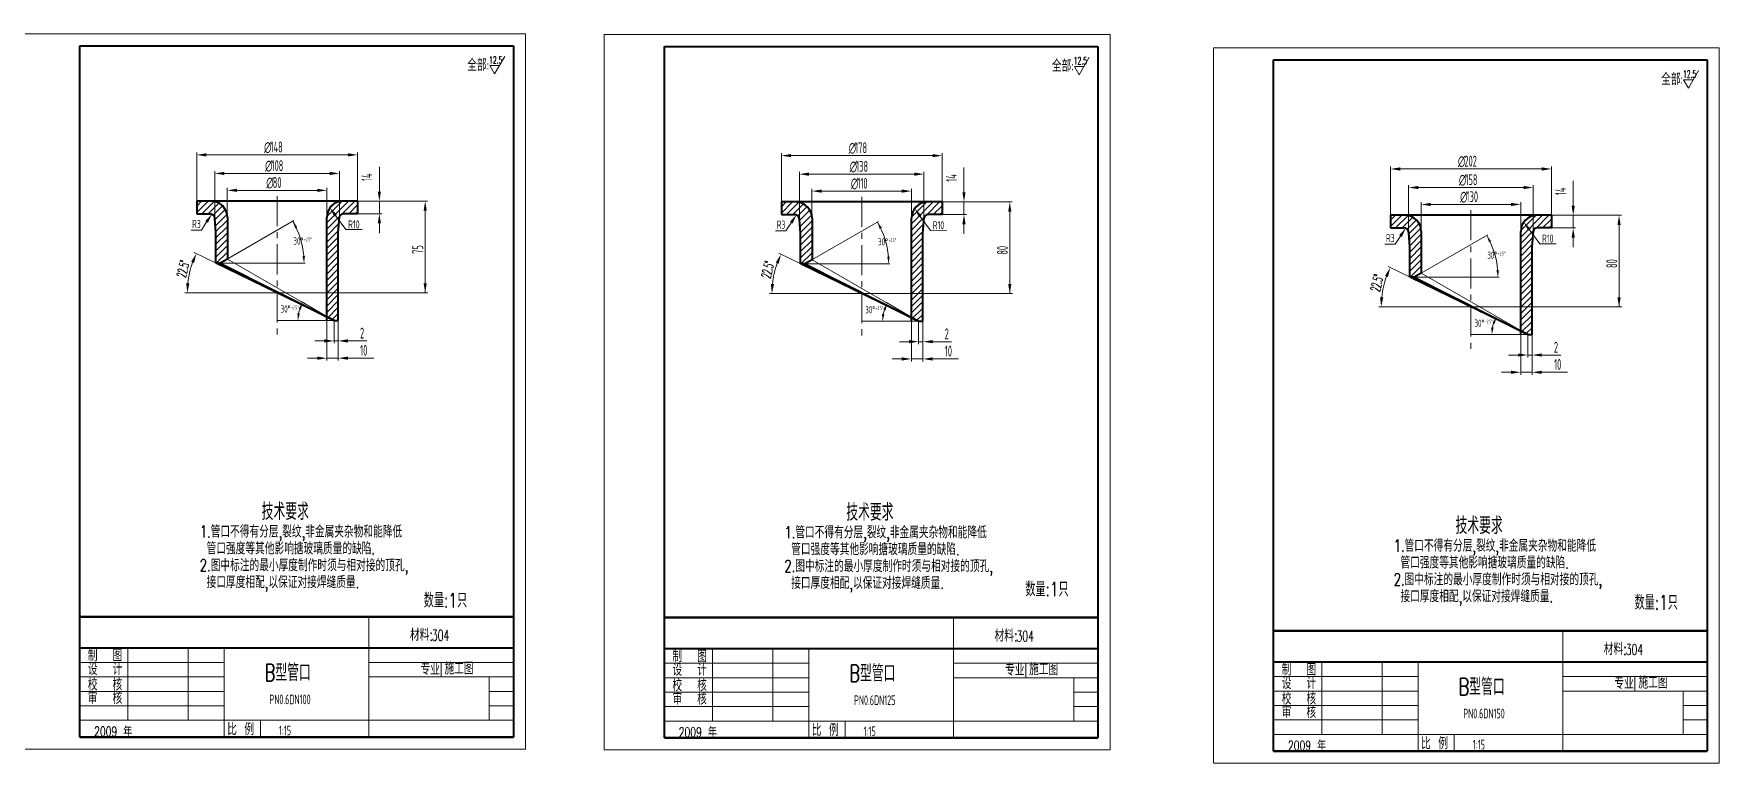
# Model space of a CAD drawing. Extents: x 2514 to 4956, y -860 to 401.
# Drawn here: x 4074 to 4774, y 9 to 312 of the extents above; entities that cross this region are included whole.
import ezdxf

# ---------------------------------------------------------------- set-up
doc = ezdxf.new("R2010")
doc.units = 0
doc.header["$LTSCALE"] = 5
doc.header["$MEASUREMENT"] = 0
doc.linetypes.add('CENTER', pattern=[2, 1.25, -0.25, 0.25, -0.25])
doc.layers.get('0').update_dxf_attribs({"linetype": 'CONTINUOUS', "lineweight": 18})
for name, color, linetype, lineweight in [('1', 1, 'CONTINUOUS', 40), ('2', 7, 'CENTER', 18), ('5', 7, 'CONTINUOUS', 18)]:
    doc.layers.add(name, color=color, linetype=linetype, lineweight=lineweight)
doc.styles.add('HZ', font='txt', dxfattribs={"width": 0.5, "bigfont": 'hztxt'})
doc.styles.get("Standard").update_dxf_attribs({"font": 'isocp.shx', "width": 0.707, "bigfont": 'hztxt.shx'})

msp = doc.modelspace()

# ---------------------------------------------------------------- linework, layer by layer
for p, q in [((4067.95337, 311.72255), (4277.95337, 311.72255)), ((4277.95337, 311.72255), (4277.95337, 14.72255)), ((4310.6215, 311.40749), (4520.6215, 311.40749)), ((4310.6215, 14.40749), (4310.6215, 311.40749)), ((4520.6215, 311.40749), (4520.6215, 14.40749)), ((4563.5172, 8.86583), (4563.5172, 305.86583)), ((4563.5172, 305.86583), (4773.5172, 305.86583)), ((4773.5172, 305.86583), (4773.5172, 8.86583)), ((4141.5165, 242.20631), (4141.5165, 262.42722)), ((4145.5165, 261.42722), (4204.2665, 261.42722)), ((4208.2665, 242.20631), (4208.2665, 262.42722)), ((4384.18463, 241.89125), (4384.18463, 262.11216)), ((4388.18463, 261.11216), (4446.93463, 261.11216)), ((4450.93463, 241.89125), (4450.93463, 262.11216)), ((4148.99372, 235.71678), (4148.99372, 254.72302)), ((4152.99372, 253.72302), (4196.72885, 253.72302)), ((4200.72885, 234.3828), (4200.72885, 254.72302)), ((4217.32225, 246.20631), (4217.32225, 256.45881)), ((4391.66185, 235.40172), (4391.66185, 254.40796)), ((4395.66185, 253.40796), (4439.39698, 253.40796)), ((4443.39698, 234.06774), (4443.39698, 254.40796)), ((4459.99038, 245.89125), (4459.99038, 256.14375)), ((4637.08033, 236.34959), (4637.08033, 256.5705)), ((4641.08033, 255.5705), (4699.83033, 255.5705)), ((4703.83033, 236.34959), (4703.83033, 256.5705)), ((4154.20523, 236.83729), (4154.20523, 247.70148)), ((4158.20523, 246.70148), (4191.5165, 246.70148)), ((4195.5165, 235.45631), (4195.5165, 247.70148)), ((4396.87336, 236.52223), (4396.87336, 247.38642)), ((4400.87336, 246.38642), (4434.18463, 246.38642)), ((4438.18463, 235.14125), (4438.18463, 247.38642)), ((4644.55754, 229.86006), (4644.55754, 248.86631)), ((4648.55754, 247.86631), (4692.29267, 247.86631)), ((4696.29267, 228.52609), (4696.29267, 248.86631)), ((4712.88608, 240.34959), (4712.88608, 250.60209)), ((4141.5165, 240.1687), (4143.55412, 242.20631)), ((4141.5165, 237.51704), (4146.20577, 242.20631)), ((4143.60742, 236.95631), (4148.74473, 242.09362)), ((4146.25907, 236.95631), (4150.70729, 241.40453)), ((4148.52295, 236.56854), (4152.23629, 240.28188)), ((4149.09115, 234.48509), (4153.38953, 238.78347)), ((4195.5165, 233.18074), (4204.54208, 242.20631)), ((4195.52762, 235.8435), (4201.87931, 242.19519)), ((4201.89767, 236.91026), (4207.19373, 242.20631)), ((4204.59538, 236.95631), (4208.2665, 240.62743)), ((4207.24703, 236.95631), (4208.2665, 237.97578)), ((4208.2665, 242.20631), (4218.32225, 242.20631)), ((4217.32225, 236.95631), (4217.32225, 242.20631)), ((4218.32225, 242.20631), (4228.19991, 242.20631)), ((4228.19991, 242.20631), (4237.34344, 242.20631)), ((4236.34344, 238.20631), (4236.34344, 204.16238)), ((4384.18463, 237.20198), (4388.8739, 241.89125)), ((4384.18463, 239.85363), (4386.22225, 241.89125)), ((4386.27555, 236.64125), (4391.41286, 241.77856)), ((4388.9272, 236.64125), (4393.37542, 241.08947)), ((4391.19108, 236.25348), (4394.90442, 239.96682)), ((4391.75928, 234.17003), (4396.05766, 238.46841)), ((4438.18463, 232.86567), (4447.21021, 241.89125)), ((4438.19575, 235.52844), (4444.54744, 241.88013)), ((4444.56581, 236.59519), (4449.86186, 241.89125)), ((4447.26351, 236.64125), (4450.93463, 240.31237)), ((4450.93463, 241.89125), (4460.99038, 241.89125)), ((4459.99038, 236.64125), (4459.99038, 241.89125)), ((4460.99038, 241.89125), (4470.86804, 241.89125)), ((4470.86804, 241.89125), (4480.01157, 241.89125)), ((4479.01157, 237.89125), (4479.01157, 203.84732)), ((4649.76906, 230.98058), (4649.76906, 241.84477)), ((4653.76906, 240.84477), (4687.08033, 240.84477)), ((4691.08033, 229.59959), (4691.08033, 241.84477)), ((4145.63523, 233.57591), (4143.44529, 230.22357)), ((4149.28555, 232.02783), (4154.11872, 236.86101)), ((4149.47994, 229.57058), (4154.2665, 234.35714)), ((4149.51338, 226.95237), (4154.2665, 231.70549)), ((4151.2665, 216.46762), (4181.84835, 234.12902)), ((4195.5165, 230.52908), (4200.81256, 235.82514)), ((4195.5165, 227.87743), (4200.56881, 232.92974)), ((4199.17538, 236.21114), (4203.40739, 230.39883)), ((4208.2665, 236.95631), (4218.32225, 236.95631)), ((4217.32225, 232.95631), (4217.32225, 228.95631)), ((4388.30336, 233.26085), (4386.11343, 229.9085)), ((4391.95368, 231.71277), (4396.78685, 236.54595)), ((4392.14807, 229.25551), (4396.93463, 234.04208)), ((4392.18151, 226.63731), (4396.93463, 231.39043)), ((4393.93463, 216.15256), (4424.51648, 233.81396)), ((4438.18463, 230.21402), (4443.48069, 235.51008)), ((4438.18463, 227.56237), (4443.23694, 232.61468)), ((4441.84351, 235.89608), (4446.07552, 230.08377)), ((4449.91516, 236.64125), (4450.93463, 237.66072)), ((4450.93463, 236.64125), (4460.99038, 236.64125)), ((4459.99038, 232.64125), (4459.99038, 228.64125)), ((4637.08033, 234.31198), (4639.11794, 236.34959)), ((4637.08033, 231.66033), (4641.76959, 236.34959)), ((4639.17124, 231.09959), (4644.30856, 236.23691)), ((4641.82289, 231.09959), (4646.27112, 235.54782)), ((4644.08678, 230.71182), (4647.80012, 234.42516)), ((4644.65498, 228.62838), (4648.95336, 232.92676)), ((4644.84937, 226.17112), (4649.68255, 231.0043)), ((4691.08033, 227.32402), (4700.1059, 236.34959)), ((4691.09144, 229.98678), (4697.44314, 236.33848)), ((4697.4615, 231.05354), (4702.75755, 236.34959)), ((4700.1592, 231.09959), (4703.83033, 234.77072)), ((4702.81085, 231.09959), (4703.83033, 232.11907)), ((4703.83033, 236.34959), (4713.88608, 236.34959)), ((4703.83033, 231.09959), (4713.88608, 231.09959)), ((4712.88608, 231.09959), (4712.88608, 236.34959)), ((4713.88608, 236.34959), (4723.76374, 236.34959)), ((4723.76374, 236.34959), (4732.90727, 236.34959)), ((4731.90727, 232.34959), (4731.90727, 198.30567)), ((4143.44529, 230.22357), (4139.15991, 230.22357)), ((4149.51338, 224.30072), (4154.2665, 229.05384)), ((4149.51338, 221.64907), (4154.2665, 226.40219)), ((4195.5165, 225.22578), (4200.34102, 230.0503)), ((4195.5165, 222.57413), (4200.26963, 227.32726)), ((4195.5165, 219.92248), (4200.26963, 224.67561)), ((4203.40739, 230.39883), (4210.19915, 230.41708)), ((4386.11343, 229.9085), (4381.82804, 229.9085)), ((4392.18151, 223.98566), (4396.93463, 228.73878)), ((4392.18151, 221.33401), (4396.93463, 226.08713)), ((4438.18463, 224.91072), (4443.00915, 229.73524)), ((4438.18463, 222.25907), (4442.93776, 227.0122)), ((4438.18463, 219.60742), (4442.93776, 224.36055)), ((4446.07552, 230.08377), (4452.86728, 230.10202)), ((4639.00912, 224.36685), (4634.72374, 224.36685)), ((4641.19906, 227.71919), (4639.00912, 224.36685)), ((4645.04376, 223.71386), (4649.83033, 228.50043)), ((4645.07721, 221.09565), (4649.83033, 225.84878)), ((4646.83033, 210.6109), (4677.41217, 228.27231)), ((4691.08033, 224.67237), (4696.37638, 229.96842)), ((4691.08033, 222.02072), (4696.13264, 227.07303)), ((4691.08033, 219.36907), (4695.90485, 224.19358)), ((4694.7392, 230.35443), (4698.97122, 224.54212)), ((4698.97122, 224.54212), (4705.76298, 224.56036)), ((4712.88608, 227.09959), (4712.88608, 223.09959)), ((4149.51338, 218.99742), (4154.2665, 223.75054)), ((4149.63523, 216.46762), (4154.2665, 221.09889)), ((4153.68075, 217.86149), (4154.2665, 218.44724)), ((4195.5165, 217.27083), (4200.26963, 222.02396)), ((4195.5165, 214.61918), (4200.26963, 219.37231)), ((4392.18151, 218.68235), (4396.93463, 223.43548)), ((4392.30337, 216.15256), (4396.93463, 220.78383)), ((4396.34888, 217.54643), (4396.93463, 218.13218)), ((4438.18463, 216.95577), (4442.93776, 221.7089)), ((4438.18463, 214.30412), (4442.93776, 219.05725)), ((4645.07721, 218.444), (4649.83033, 223.19712)), ((4645.07721, 215.79235), (4649.83033, 220.54547)), ((4645.07721, 213.1407), (4649.83033, 217.89382)), ((4691.08033, 216.71742), (4695.83345, 221.47054)), ((4691.08033, 214.06577), (4695.83345, 218.81889)), ((4151.2665, 216.46762), (4186.58186, 216.46762)), ((4195.5165, 211.96753), (4200.26963, 216.72066)), ((4195.5165, 209.31588), (4200.26963, 214.06901)), ((4195.60954, 206.75727), (4200.26963, 211.41736)), ((4393.93463, 216.15256), (4429.24999, 216.15256)), ((4438.18463, 211.65247), (4442.93776, 216.40559)), ((4438.18463, 209.00082), (4442.93776, 213.75394)), ((4438.27767, 206.44221), (4442.93776, 211.10229)), ((4645.19906, 210.6109), (4649.83033, 215.24217)), ((4646.83033, 210.6109), (4682.14569, 210.6109)), ((4649.24458, 212.00477), (4649.83033, 212.59052)), ((4691.08033, 211.41412), (4695.83345, 216.16724)), ((4691.08033, 208.76247), (4695.83345, 213.51559)), ((4691.08033, 206.11082), (4695.83345, 210.86394)), ((4155.89648, 204.16238), (4237.51494, 204.16238)), ((4174.8915, 204.16238), (4237.51494, 204.16238)), ((4195.60954, 204.10562), (4200.26963, 208.7657)), ((4195.60954, 201.45397), (4200.26963, 206.11405)), ((4195.60954, 198.80232), (4200.26963, 203.4624)), ((4398.56461, 203.84732), (4480.18307, 203.84732)), ((4417.55963, 203.84732), (4480.18307, 203.84732)), ((4438.27767, 203.79056), (4442.93776, 208.45064)), ((4438.27767, 201.13891), (4442.93776, 205.79899)), ((4438.27767, 198.48726), (4442.93776, 203.14734)), ((4691.08033, 203.45917), (4695.83345, 208.21229)), ((4691.17337, 200.90055), (4695.83345, 205.56064)), ((4691.17337, 198.2489), (4695.83345, 202.90899)), ((4195.60954, 196.15067), (4200.26963, 200.81075)), ((4195.60954, 193.49902), (4200.26963, 198.1591)), ((4438.27767, 195.83561), (4442.93776, 200.49569)), ((4438.27767, 193.18396), (4442.93776, 197.84404)), ((4651.4603, 198.30567), (4733.07877, 198.30567)), ((4670.45533, 198.30567), (4733.07877, 198.30567)), ((4691.17337, 195.59725), (4695.83345, 200.25734)), ((4691.17337, 192.9456), (4695.83345, 197.60569)), ((4174.8915, 192.65192), (4200.26963, 192.65192)), ((4195.5165, 192.55211), (4195.5165, 176.03054)), ((4197.78644, 193.07342), (4200.37398, 195.66096)), ((4198.5165, 192.65192), (4198.5165, 183.19937)), ((4200.01659, 192.65192), (4200.29137, 192.9267)), ((4200.26963, 192.65192), (4200.26963, 183.19937)), ((4417.55963, 192.33686), (4442.93776, 192.33686)), ((4438.18463, 192.23705), (4438.18463, 175.71547)), ((4440.45457, 192.75836), (4443.04211, 195.3459)), ((4441.18463, 192.33686), (4441.18463, 182.88431)), ((4442.68472, 192.33686), (4442.9595, 192.61163)), ((4442.93776, 192.33686), (4442.93776, 182.88431)), ((4691.17337, 190.29395), (4695.83345, 194.95404)), ((4691.17337, 187.6423), (4695.83345, 192.30239)), ((4693.35027, 187.21671), (4695.93781, 189.80424)), ((4194.5165, 184.19937), (4190.5165, 184.19937)), ((4198.5165, 184.19937), (4200.26963, 184.19937)), ((4200.26963, 183.19937), (4200.26963, 176.03054)), ((4204.26963, 184.19937), (4212.15963, 184.19937)), ((4437.18463, 183.88431), (4433.18463, 183.88431)), ((4441.18463, 183.88431), (4442.93776, 183.88431)), ((4442.93776, 182.88431), (4442.93776, 175.71547)), ((4446.93776, 183.88431), (4454.82776, 183.88431)), ((4670.45533, 186.79521), (4695.83345, 186.79521)), ((4691.08033, 186.6954), (4691.08033, 170.17382)), ((4694.08033, 186.79521), (4694.08033, 177.34266)), ((4695.58042, 186.79521), (4695.85519, 187.06998)), ((4695.83345, 186.79521), (4695.83345, 177.34266)), ((4191.5165, 177.03054), (4187.5165, 177.03054)), ((4195.5165, 177.03054), (4200.26963, 177.03054)), ((4204.26963, 177.03054), (4214.99463, 177.03054)), ((4434.18463, 176.71547), (4430.18463, 176.71547)), ((4438.18463, 176.71547), (4442.93776, 176.71547)), ((4446.93776, 176.71547), (4457.66276, 176.71547)), ((4690.08033, 178.34266), (4686.08033, 178.34266)), ((4694.08033, 178.34266), (4695.83345, 178.34266)), ((4695.83345, 177.34266), (4695.83345, 170.17382)), ((4699.83345, 178.34266), (4707.72345, 178.34266)), ((4687.08033, 171.17382), (4683.08033, 171.17382)), ((4691.08033, 171.17382), (4695.83345, 171.17382)), ((4699.83345, 171.17382), (4710.55845, 171.17382)), ((4212.95337, 69.72255), (4212.95337, 19.72255)), ((4455.6215, 69.40749), (4455.6215, 19.40749)), ((4708.5172, 63.86583), (4708.5172, 13.86583)), ((4112.95337, 56.72255), (4112.95337, 26.72255)), ((4137.95337, 56.72255), (4137.95337, 26.72255)), ((4152.95337, 56.72255), (4152.95337, 19.72255)), ((4355.6215, 56.40749), (4355.6215, 26.40749)), ((4380.6215, 56.40749), (4380.6215, 26.40749)), ((4395.6215, 56.40749), (4395.6215, 19.40749)), ((4152.95337, 50.72255), (4092.95337, 50.72255)), ((4272.95337, 50.72255), (4212.95337, 50.72255)), ((4272.95337, 50.72255), (4212.95337, 50.72255)), ((4242.95337, 50.72255), (4242.95337, 44.72255)), ((4395.6215, 50.40749), (4335.6215, 50.40749)), ((4515.6215, 50.40749), (4455.6215, 50.40749)), ((4515.6215, 50.40749), (4455.6215, 50.40749)), ((4485.6215, 50.40749), (4485.6215, 44.40749)), ((4608.5172, 50.86583), (4608.5172, 20.86583)), ((4633.5172, 50.86583), (4633.5172, 20.86583)), ((4648.5172, 50.86583), (4648.5172, 13.86583)), ((4152.95337, 44.72255), (4092.95337, 44.72255)), ((4272.95337, 44.72255), (4212.95337, 44.72255)), ((4272.95337, 44.72255), (4212.95337, 44.72255)), ((4262.95337, 26.72255), (4262.95337, 44.72255)), ((4395.6215, 44.40749), (4335.6215, 44.40749)), ((4515.6215, 44.40749), (4455.6215, 44.40749)), ((4515.6215, 44.40749), (4455.6215, 44.40749)), ((4505.6215, 26.40749), (4505.6215, 44.40749)), ((4648.5172, 44.86583), (4588.5172, 44.86583)), ((4768.5172, 44.86583), (4708.5172, 44.86583)), ((4768.5172, 44.86583), (4708.5172, 44.86583)), ((4738.5172, 44.86583), (4738.5172, 38.86583)), ((4152.95337, 38.72255), (4092.95337, 38.72255)), ((4272.95337, 38.72255), (4262.95337, 38.72255)), ((4395.6215, 38.40749), (4335.6215, 38.40749)), ((4515.6215, 38.40749), (4505.6215, 38.40749)), ((4648.5172, 38.86583), (4588.5172, 38.86583)), ((4768.5172, 38.86583), (4708.5172, 38.86583)), ((4768.5172, 38.86583), (4708.5172, 38.86583)), ((4758.5172, 20.86583), (4758.5172, 38.86583)), ((4092.95337, 32.72255), (4152.95337, 32.72255)), ((4212.95337, 29.72255), (4212.95337, 19.72255)), ((4272.95337, 32.72255), (4262.95337, 32.72255)), ((4335.6215, 32.40749), (4395.6215, 32.40749)), ((4455.6215, 29.40749), (4455.6215, 19.40749)), ((4515.6215, 32.40749), (4505.6215, 32.40749)), ((4648.5172, 32.86583), (4588.5172, 32.86583)), ((4768.5172, 32.86583), (4758.5172, 32.86583)), ((4272.95337, 26.72255), (4092.95337, 26.72255)), ((4167.95337, 26.72255), (4167.95337, 19.72255)), ((4515.6215, 26.40749), (4335.6215, 26.40749)), ((4410.6215, 26.40749), (4410.6215, 19.40749)), ((4588.5172, 26.86583), (4648.5172, 26.86583)), ((4708.5172, 23.86583), (4708.5172, 13.86583)), ((4768.5172, 26.86583), (4758.5172, 26.86583)), ((4277.95337, 14.72255), (4067.95337, 14.72255)), ((4520.6215, 14.40749), (4310.6215, 14.40749)), ((4768.5172, 20.86583), (4588.5172, 20.86583)), ((4663.5172, 20.86583), (4663.5172, 13.86583)), ((4773.5172, 8.86583), (4563.5172, 8.86583))]:
    msp.add_line(p, q)
at = {"linetype": 'Continuous'}
for p, q in [((4265.15245, 295.02554), (4269.35907, 302.31161)), ((4507.82058, 294.71047), (4512.0272, 301.99655)), ((4263.15245, 298.48964), (4267.15245, 298.48964)), ((4263.15245, 298.48964), (4265.15245, 295.02554)), ((4505.82058, 298.17458), (4507.82058, 294.71047)), ((4505.82058, 298.17458), (4509.82058, 298.17458)), ((4760.71628, 289.16882), (4764.92289, 296.45489)), ((4758.71628, 292.63292), (4760.71628, 289.16882)), ((4758.71628, 292.63292), (4762.71628, 292.63292)), ((4149.63523, 216.46762), (4140.47195, 220.93211)), ((4195.5165, 194.38397), (4154.2665, 218.19967)), ((4392.30337, 216.15256), (4383.14008, 220.61705)), ((4438.18463, 194.06891), (4396.93463, 217.88461)), ((4645.19906, 210.6109), (4636.03577, 215.0754)), ((4691.08033, 188.52726), (4649.83033, 212.34295)), ((4155.89648, 204.16238), (4136.60404, 204.16238)), ((4398.56461, 203.84732), (4379.27217, 203.84732)), ((4195.5165, 194.38397), (4184.87074, 200.53031)), ((4438.18463, 194.06891), (4427.53887, 200.21524)), ((4651.4603, 198.30567), (4632.16787, 198.30567)), ((4691.08033, 188.52726), (4680.43457, 194.67359))]:
    msp.add_line(p, q, dxfattribs=at)
for centre in [(4151.2665, 216.46762), (4393.93463, 216.15256), (4646.83033, 210.6109)]:
    msp.add_arc(centre, 34.81536, 4.93864148, 30.00698137)
for centre, radius, start, end in [((4174.8915, 204.16238), 37.28746, 160.17328872, 173.8506634), ((4417.55963, 203.84732), 37.28746, 160.17328872, 173.8506634), ((4670.45533, 198.30567), 37.28746, 160.17328872, 173.8506634), ((4198.5165, 192.65192), 15.00677, 161.47314848, 168.52685234), ((4198.5165, 192.65192), 15.00677, 161.47314848, 168.52685234), ((4441.18463, 192.33686), 15.00677, 161.47314848, 168.52685234), ((4441.18463, 192.33686), 15.00677, 161.47314848, 168.52685234), ((4694.08033, 186.79521), 15.00677, 161.47314848, 168.52685234), ((4694.08033, 186.79521), 15.00677, 161.47314848, 168.52685234)]:
    msp.add_arc(centre, radius, start, end, dxfattribs=at)
for points in [[(4145.5165, 262.09388), (4145.5165, 260.76055), (4141.5165, 261.42722)], [(4204.2665, 262.09388), (4204.2665, 260.76055), (4208.2665, 261.42722)], [(4388.18463, 261.77882), (4388.18463, 260.44549), (4384.18463, 261.11216)], [(4446.93463, 261.77882), (4446.93463, 260.44549), (4450.93463, 261.11216)], [(4152.99372, 254.38969), (4152.99372, 253.05636), (4148.99372, 253.72302)], [(4196.72885, 254.38969), (4196.72885, 253.05636), (4200.72885, 253.72302)], [(4395.66185, 254.07463), (4395.66185, 252.74129), (4391.66185, 253.40796)], [(4439.39698, 254.07463), (4439.39698, 252.74129), (4443.39698, 253.40796)], [(4641.08033, 256.23717), (4641.08033, 254.90383), (4637.08033, 255.5705)], [(4699.83033, 256.23717), (4699.83033, 254.90383), (4703.83033, 255.5705)], [(4158.20523, 247.36815), (4158.20523, 246.03481), (4154.20523, 246.70148)], [(4191.5165, 247.36815), (4191.5165, 246.03481), (4195.5165, 246.70148)], [(4216.65559, 246.20631), (4217.98892, 246.20631), (4217.32225, 242.20631)], [(4400.87336, 247.05309), (4400.87336, 245.71975), (4396.87336, 246.38642)], [(4434.18463, 247.05309), (4434.18463, 245.71975), (4438.18463, 246.38642)], [(4459.32372, 245.89125), (4460.65705, 245.89125), (4459.99038, 241.89125)], [(4648.55754, 248.53297), (4648.55754, 247.19964), (4644.55754, 247.86631)], [(4692.29267, 248.53297), (4692.29267, 247.19964), (4696.29267, 247.86631)], [(4198.63643, 235.81873), (4196.82091, 239.4448), (4199.71432, 236.60356)], [(4235.67677, 238.20631), (4237.01011, 238.20631), (4236.34344, 242.20631)], [(4441.30457, 235.50367), (4439.48904, 239.12974), (4442.38245, 236.28849)], [(4478.3449, 237.89125), (4479.67824, 237.89125), (4479.01157, 241.89125)], [(4653.76906, 241.51143), (4653.76906, 240.1781), (4649.76906, 240.84477)], [(4687.08033, 241.51143), (4687.08033, 240.1781), (4691.08033, 240.84477)], [(4712.21941, 240.34959), (4713.55275, 240.34959), (4712.88608, 236.34959)], [(4145.0771, 233.94051), (4147.82285, 236.92469), (4146.19336, 233.21131)], [(4182.35901, 230.98768), (4183.24571, 231.45002), (4181.41537, 233.87897)], [(4216.65559, 232.95631), (4217.98892, 232.95631), (4217.32225, 236.95631)], [(4387.74523, 233.62545), (4390.49098, 236.60963), (4388.86149, 232.89625)], [(4425.02714, 230.67262), (4425.91384, 231.13496), (4424.0835, 233.56391)], [(4459.32372, 232.64125), (4460.65705, 232.64125), (4459.99038, 236.64125)], [(4640.64093, 228.08379), (4643.38667, 231.06798), (4641.75719, 227.35459)], [(4694.20026, 229.96202), (4692.38474, 233.58808), (4695.27815, 230.74684)], [(4712.21941, 227.09959), (4713.55275, 227.09959), (4712.88608, 231.09959)], [(4731.2406, 232.34959), (4732.57393, 232.34959), (4731.90727, 236.34959)], [(4677.92283, 225.13097), (4678.80954, 225.5933), (4676.97919, 228.02226)], [(4186.45214, 219.48638), (4185.45307, 219.44329), (4186.08186, 216.46762)], [(4429.12027, 219.17132), (4428.1212, 219.12823), (4428.74999, 216.15256)], [(4682.01597, 213.62966), (4681.0169, 213.58658), (4681.64569, 210.6109)], [(4235.67677, 208.16238), (4237.01011, 208.16238), (4236.34344, 204.16238)], [(4478.3449, 207.84732), (4479.67824, 207.84732), (4479.01157, 203.84732)], [(4731.2406, 202.30567), (4732.57393, 202.30567), (4731.90727, 198.30567)], [(4194.5165, 184.86604), (4194.5165, 183.53271), (4198.5165, 184.19937)], [(4204.26963, 184.86604), (4204.26963, 183.53271), (4200.26963, 184.19937)], [(4437.18463, 184.55098), (4437.18463, 183.21765), (4441.18463, 183.88431)], [(4446.93776, 184.55098), (4446.93776, 183.21765), (4442.93776, 183.88431)], [(4191.5165, 177.6972), (4191.5165, 176.36387), (4195.5165, 177.03054)], [(4204.26963, 177.6972), (4204.26963, 176.36387), (4200.26963, 177.03054)], [(4434.18463, 177.38214), (4434.18463, 176.04881), (4438.18463, 176.71547)], [(4446.93776, 177.38214), (4446.93776, 176.04881), (4442.93776, 176.71547)], [(4690.08033, 179.00932), (4690.08033, 177.67599), (4694.08033, 178.34266)], [(4699.83345, 179.00932), (4699.83345, 177.67599), (4695.83345, 178.34266)], [(4687.08033, 171.84049), (4687.08033, 170.50715), (4691.08033, 171.17382)], [(4699.83345, 171.84049), (4699.83345, 170.50715), (4695.83345, 171.17382)]]:
    msp.add_solid(points)
for points in [[(4139.20022, 217.06884), (4140.42846, 216.54998), (4141.37093, 220.49412)], [(4381.86835, 216.75378), (4383.09659, 216.23492), (4384.03906, 220.17906)], [(4634.76405, 211.21213), (4635.99228, 210.69327), (4636.93475, 214.6374)], [(4138.4843, 208.12087), (4137.15288, 208.19238), (4137.60404, 204.16238)], [(4381.15243, 207.8058), (4379.82102, 207.87732), (4380.27217, 203.84732)], [(4183.83163, 197.62577), (4184.7433, 197.21484), (4185.52026, 200.15531)], [(4183.83163, 197.62577), (4184.7433, 197.21484), (4185.52026, 200.15531)], [(4426.49976, 197.31071), (4427.41143, 196.89978), (4428.18839, 199.84024)], [(4426.49976, 197.31071), (4427.41143, 196.89978), (4428.18839, 199.84024)], [(4634.04813, 202.26415), (4632.71671, 202.33567), (4633.16787, 198.30567)], [(4184.3071, 195.58692), (4183.31211, 195.68688), (4183.50974, 192.65192)], [(4184.3071, 195.58692), (4183.31211, 195.68688), (4183.50974, 192.65192)], [(4426.97523, 195.27186), (4425.98024, 195.37181), (4426.17787, 192.33686)], [(4426.97523, 195.27186), (4425.98024, 195.37181), (4426.17787, 192.33686)], [(4679.87092, 189.7302), (4678.87593, 189.83016), (4679.07356, 186.79521)], [(4679.87092, 189.7302), (4678.87593, 189.83016), (4679.07356, 186.79521)], [(4679.39546, 191.76906), (4680.30712, 191.35813), (4681.08409, 194.29859)], [(4679.39546, 191.76906), (4680.30712, 191.35813), (4681.08409, 194.29859)]]:
    msp.add_solid(points, dxfattribs=at)
at = {"layer": '1'}
for p, q in [((4092.95337, 306.72255), (4272.95337, 306.72255)), ((4092.95337, 19.72255), (4092.95337, 306.72255)), ((4272.95337, 306.72255), (4272.95337, 19.72255)), ((4335.6215, 306.40749), (4515.6215, 306.40749)), ((4335.6215, 19.40749), (4335.6215, 306.40749)), ((4515.6215, 306.40749), (4515.6215, 19.40749)), ((4588.5172, 13.86583), (4588.5172, 300.86583)), ((4588.5172, 300.86583), (4768.5172, 300.86583)), ((4768.5172, 300.86583), (4768.5172, 13.86583)), ((4208.2665, 242.20631), (4141.5165, 242.20631)), ((4141.5165, 242.20631), (4141.5165, 236.95631)), ((4208.2665, 242.20631), (4208.2665, 236.95631)), ((4450.93463, 241.89125), (4384.18463, 241.89125)), ((4384.18463, 241.89125), (4384.18463, 236.64125)), ((4450.93463, 241.89125), (4450.93463, 236.64125)), ((4141.5165, 236.95631), (4147.04763, 236.95631)), ((4149.51338, 229.14785), (4149.0414, 235.11403)), ((4154.2665, 235.45631), (4154.2665, 218.19967)), ((4195.5165, 192.65192), (4195.5165, 235.45631)), ((4200.26963, 229.14785), (4200.78929, 235.71678)), ((4208.2665, 236.95631), (4202.2665, 236.95631)), ((4384.18463, 236.64125), (4389.71576, 236.64125)), ((4392.18151, 228.83279), (4391.70953, 234.79897)), ((4396.93463, 235.14125), (4396.93463, 217.88461)), ((4438.18463, 192.33686), (4438.18463, 235.14125)), ((4442.93776, 228.83279), (4443.45742, 235.40172)), ((4450.93463, 236.64125), (4444.93463, 236.64125)), ((4703.83033, 236.34959), (4637.08033, 236.34959)), ((4637.08033, 236.34959), (4637.08033, 231.09959)), ((4637.08033, 231.09959), (4642.61145, 231.09959)), ((4703.83033, 231.09959), (4697.83033, 231.09959)), ((4703.83033, 236.34959), (4703.83033, 231.09959)), ((4149.51338, 216.46762), (4149.51338, 229.14785)), ((4200.26963, 192.75173), (4200.26963, 229.14785)), ((4392.18151, 216.15256), (4392.18151, 228.83279)), ((4442.93776, 192.43667), (4442.93776, 228.83279)), ((4645.07721, 223.29113), (4644.60523, 229.25732)), ((4649.83033, 229.59959), (4649.83033, 212.34295)), ((4691.08033, 186.79521), (4691.08033, 229.59959)), ((4695.83345, 223.29113), (4696.35312, 229.86006)), ((4154.2665, 218.19967), (4151.2665, 216.46762)), ((4396.93463, 217.88461), (4393.93463, 216.15256)), ((4645.07721, 210.6109), (4645.07721, 223.29113)), ((4695.83345, 186.89502), (4695.83345, 223.29113)), ((4151.2665, 216.46762), (4149.51338, 216.46762)), ((4198.5165, 192.65192), (4149.63523, 216.46762)), ((4151.2665, 216.46762), (4198.5165, 192.65192)), ((4393.93463, 216.15256), (4392.18151, 216.15256)), ((4441.18463, 192.33686), (4392.30337, 216.15256)), ((4393.93463, 216.15256), (4441.18463, 192.33686)), ((4646.83033, 210.6109), (4645.07721, 210.6109)), ((4694.08033, 186.79521), (4645.19906, 210.6109)), ((4649.83033, 212.34295), (4646.83033, 210.6109)), ((4646.83033, 210.6109), (4694.08033, 186.79521)), ((4195.5165, 194.38397), (4198.5165, 192.65192)), ((4198.5165, 192.65192), (4200.26963, 192.65192)), ((4438.18463, 194.06891), (4441.18463, 192.33686)), ((4441.18463, 192.33686), (4442.93776, 192.33686)), ((4691.08033, 188.52726), (4694.08033, 186.79521)), ((4694.08033, 186.79521), (4695.83345, 186.79521)), ((4092.95337, 69.72255), (4272.95337, 69.72255)), ((4272.95337, 69.72255), (4092.95337, 69.72255)), ((4515.6215, 69.40749), (4335.6215, 69.40749)), ((4335.6215, 69.40749), (4515.6215, 69.40749)), ((4768.5172, 63.86583), (4588.5172, 63.86583)), ((4588.5172, 63.86583), (4768.5172, 63.86583)), ((4272.95337, 56.72255), (4092.95337, 56.72255)), ((4515.6215, 56.40749), (4335.6215, 56.40749)), ((4768.5172, 50.86583), (4588.5172, 50.86583)), ((4272.95337, 19.72255), (4092.95337, 19.72255)), ((4092.95337, 19.72255), (4272.95337, 19.72255)), ((4272.95337, 19.72255), (4092.95337, 19.72255)), ((4515.6215, 19.40749), (4335.6215, 19.40749)), ((4335.6215, 19.40749), (4515.6215, 19.40749)), ((4515.6215, 19.40749), (4335.6215, 19.40749)), ((4768.5172, 13.86583), (4588.5172, 13.86583)), ((4588.5172, 13.86583), (4768.5172, 13.86583)), ((4768.5172, 13.86583), (4588.5172, 13.86583))]:
    msp.add_line(p, q, dxfattribs=at)
for centre, radius, start, end in [((4147.5165, 235.45631), 6.75, 0, 90), ((4202.2665, 235.45631), 6.75, 90, 180), ((4390.18463, 235.14125), 6.75, 0, 90), ((4444.93463, 235.14125), 6.75, 90, 180), ((4147.04763, 234.95631), 2, 4.5232102, 90), ((4202.2665, 235.45631), 1.5, 90, 170), ((4389.71576, 234.64125), 2, 4.5232102, 90), ((4444.93463, 235.14125), 1.5, 90, 170), ((4642.61145, 229.09959), 2, 4.5232102, 90), ((4643.08033, 229.59959), 6.75, 0, 90), ((4697.83033, 229.59959), 6.75, 90, 180), ((4697.83033, 229.59959), 1.5, 90, 170)]:
    msp.add_arc(centre, radius, start, end, dxfattribs=at)
at = {"layer": '2', "ltscale": 2}
for p, q in [((4174.8915, 244.32767), (4174.8915, 186.71016)), ((4417.55963, 244.01261), (4417.55963, 186.3951)), ((4670.45533, 238.47095), (4670.45533, 180.85344))]:
    msp.add_line(p, q, dxfattribs=at)

# ---------------------------------------------------------------- texts
at = {"linetype": 'Continuous'}
for s, height, width, p in [('全部:', 5, 0.7, (4253.81219, 296.22995)), ('全部:', 5, 0.7, (4496.48032, 295.91489)), ('全部:', 5, 0.7, (4749.37601, 290.37323)), ('+2.5%%D', 1.5, 0.63, (4186.06902, 225.57269)), ('+2.5%%D', 1.5, 0.63, (4428.73715, 225.25763)), ('+2.5%%D', 1.5, 0.63, (4681.63284, 219.71598)), ('+2.5%%D', 1.5, 0.63, (4180.76038, 197.36509)), ('+2.5%%D', 1.5, 0.63, (4423.42851, 197.05003)), ('+2.5%%D', 1.5, 0.63, (4676.32421, 191.50838)), ('PN0.6DN100', 4, 0.63, (4171.69996, 33.38502)), ('PN0.6DN125', 4, 0.63, (4414.36809, 33.06996)), ('PN0.6DN150', 4, 0.63, (4667.26378, 27.52831))]:
    msp.add_text(s, height=height, dxfattribs=dict(at, width=width)).set_placement(p)
at = {"linetype": 'Continuous', "style": 'HZ', "width": 0.5}
for p in [(4262.88692, 299.28723), (4505.55505, 298.97217), (4758.45075, 293.43052)]:
    msp.add_text('12.5', height=3, dxfattribs=at).set_placement(p)
for s, height, width, p in [('∅', 4.5, 0.6, (4169.47814, 262.42722)), ('148', 4.5, 0.6, (4172.17814, 262.42722)), ('∅', 4.5, 0.6, (4412.14627, 262.11216)), ('178', 4.5, 0.6, (4414.84627, 262.11216)), ('∅', 4.5, 0.6, (4169.89114, 254.72302)), ('108', 4.5, 0.6, (4172.59114, 254.72302)), ('∅', 4.5, 0.6, (4412.55927, 254.40796)), ('138', 4.5, 0.6, (4415.25927, 254.40796)), ('∅', 4.5, 0.6, (4665.04197, 256.5705)), ('202', 4.5, 0.6, (4667.74197, 256.5705)), ('∅', 4.5, 0.6, (4170.3915, 247.70148)), ('80', 4.5, 0.6, (4173.0915, 247.70148)), ('∅', 4.5, 0.6, (4413.05963, 247.38642)), ('110', 4.5, 0.6, (4415.75963, 247.38642)), ('∅', 4.5, 0.6, (4665.45496, 248.86631)), ('158', 4.5, 0.6, (4668.15496, 248.86631)), ('∅', 4.5, 0.6, (4665.95533, 241.84477)), ('130', 4.5, 0.6, (4668.65533, 241.84477)), ('R10', 3.375, 0.63, (4204.38887, 230.85468)), ('R10', 3.375, 0.63, (4447.05701, 230.53962)), ('30%%d', 3, 0.63, (4181.65639, 224.15433)), ('30%%d', 3, 0.63, (4424.32452, 223.83927)), ('R10', 3.375, 0.63, (4699.9527, 224.99797)), ('30%%d', 3, 0.63, (4677.22021, 218.29762)), ('30%%d', 3, 0.63, (4176.34775, 195.94673)), ('30%%d', 3, 0.63, (4419.01588, 195.63167)), ('2', 4.5, 0.6, (4209.31463, 185.19937)), ('2', 4.5, 0.6, (4451.98276, 184.88431)), ('30%%d', 3, 0.63, (4671.91157, 190.09002)), ('10', 4.5, 0.6, (4209.38213, 178.03054)), ('10', 4.5, 0.6, (4452.05026, 177.71547)), ('2', 4.5, 0.6, (4704.87845, 179.34266)), ('10', 4.5, 0.6, (4704.94595, 172.17382)), ('1:15', 4, 0.63, (4175.66533, 20.48117)), ('1:15', 4, 0.63, (4418.33346, 20.1661)), ('1:15', 4, 0.63, (4671.22915, 14.62445))]:
    msp.add_text(s, height=height, dxfattribs=dict(width=width)).set_placement(p)
at = {"width": 0.6}
for s, p in [('14', (4214.33397, 250.57997)), ('14', (4457.0021, 250.26491)), ('14', (4709.8978, 244.72326)), ('75', (4235.53605, 220.34318)), ('80', (4478.20418, 220.02812)), ('80', (4731.09988, 214.48647))]:
    msp.add_text(s, height=4.5, rotation=90, dxfattribs=at).set_placement(p)
at = {"style": 'HZ'}
for s, height, width, p in [('1.管口不得有分层,裂纹,非金属夹杂物和能降低', 5, 0.7, (4142.81544, 102.56372)), ('1.管口不得有分层,裂纹,非金属夹杂物和能降低', 5, 0.7, (4385.48357, 102.24866)), ('  管口强度等其他影响搪玻璃质量的缺陷.', 5, 0.7, (4139.36875, 95.56372)), ('  管口强度等其他影响搪玻璃质量的缺陷.', 5, 0.7, (4382.03688, 95.24866)), ('1.管口不得有分层,裂纹,非金属夹杂物和能降低', 5, 0.7, (4638.37926, 96.707)), ('2.图中标注的最小厚度制作时须与相对接的顶孔,', 5, 0.7, (4142.81544, 88.56372)), ('2.图中标注的最小厚度制作时须与相对接的顶孔,', 5, 0.7, (4385.48357, 88.24866)), ('  管口强度等其他影响搪玻璃质量的缺陷.', 5, 0.7, (4634.93258, 89.707)), ('  接口厚度相配,以保证对接焊缝质量.', 5, 0.7, (4139.36875, 81.56372)), ('  接口厚度相配,以保证对接焊缝质量.', 5, 0.7, (4382.03688, 81.24866)), ('2.图中标注的最小厚度制作时须与相对接的顶孔,', 5, 0.7, (4638.37926, 82.707)), ('  接口厚度相配,以保证对接焊缝质量.', 5, 0.7, (4634.93258, 75.707)), ('材料:', 5, 0.7, (4230.01295, 59.70236)), ('304', 4.5, 0.63, (4239.09866, 59.72319)), ('材料:', 5, 0.7, (4472.68108, 59.3873)), ('304', 4.5, 0.63, (4481.76679, 59.40812)), ('制  图', 5, 0.7, (4096.32241, 51.12564)), ('制  图', 5, 0.7, (4338.99054, 50.81058)), ('材料:', 5, 0.7, (4725.57678, 53.84564)), ('304', 4.5, 0.63, (4734.66248, 53.86647)), ('设  计', 5, 0.7, (4096.32241, 45.52088)), ('B型管口', 7, 0.7, (4169.74302, 43.0097)), ('专业', 5, 0.7, (4234.42199, 45.52088)), ('施工图', 5, 0.7, (4244.38044, 45.74234)), ('设  计', 5, 0.7, (4338.99054, 45.20582)), ('B型管口', 7, 0.7, (4412.41115, 42.69463)), ('专业', 5, 0.7, (4477.09012, 45.20582)), ('施工图', 5, 0.7, (4487.04857, 45.42727)), ('制  图', 5, 0.7, (4591.88623, 45.26892)), ('校  核', 5, 0.7, (4096.32241, 39.05385)), ('校  核', 5, 0.7, (4338.99054, 38.73879)), ('设  计', 5, 0.7, (4591.88623, 39.66416)), ('B型管口', 7, 0.7, (4665.30684, 37.15298)), ('专业', 5, 0.7, (4729.98582, 39.66416)), ('施工图', 5, 0.7, (4739.94427, 39.88562)), ('审  核', 5, 0.7, (4096.32241, 33.44909)), ('审  核', 5, 0.7, (4338.99054, 33.13403)), ('校  核', 5, 0.7, (4591.88623, 33.19713)), ('审  核', 5, 0.7, (4591.88623, 27.59237)), ('2009 年', 4, 0.7, (4098.91178, 20.08389)), ('比 例', 5, 0.7, (4154.15161, 20.51503)), ('2009 年', 4, 0.7, (4341.57991, 19.76883)), ('比 例', 5, 0.7, (4396.81974, 20.19997)), ('2009 年', 4, 0.7, (4594.4756, 14.22718)), ('比 例', 5, 0.7, (4649.71544, 14.65831))]:
    msp.add_text(s, height=height, dxfattribs=dict(at, width=width)).set_placement(p)
at = {"layer": '1', "linetype": 'Continuous', "style": 'HZ', "width": 0.5}
for p in [(4136.94064, 210.22645), (4379.60877, 209.91139), (4632.50447, 204.36973)]:
    msp.add_text('22.5°', height=4, rotation=75.94593645, dxfattribs=at).set_placement(p)
at = {"layer": '1', "width": 0.7}
for p in [(4168.4727, 109.87917), (4411.14083, 109.56411), (4664.03653, 104.02245)]:
    msp.add_text('技术要求', height=7, dxfattribs=at).set_placement(p)
at = {"layer": '1', "style": 'HZ', "width": 0.7}
for p in [(4485.45617, 78.17401), (4235.76914, 73.5253), (4738.35186, 72.63236)]:
    msp.add_text('数量:1只', height=6, dxfattribs=at).set_placement(p)
at = {"layer": '5', "width": 0.63}
for p in [(4139.58144, 231.07078), (4382.24958, 230.75572), (4635.14527, 225.21406)]:
    msp.add_text('R3', height=3.375, dxfattribs=at).set_placement(p)

doc.saveas('drawing.dxf')
